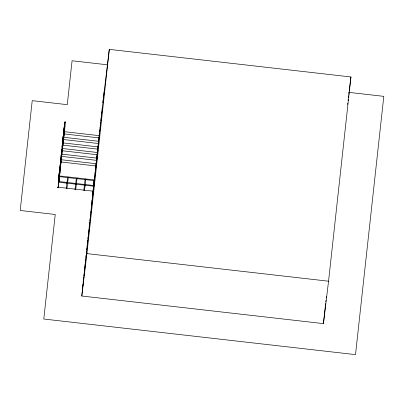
<?xml version="1.0" encoding="UTF-8"?>
<svg xmlns="http://www.w3.org/2000/svg" width="404" height="404" viewBox="0 0 404 404"><rect width="100%" height="100%" fill="white"/><g stroke="black" fill="none" stroke-linecap="round" stroke-linejoin="round"><path stroke-width="0.61" d="M59.358 176.457L59.181 175.917L94.632 179.957L94.556 180.654L59.161 176.614L59.262 176.003M62.029 148.99L60.464 160.358L60.782 160.676M61.812 149.202L62.024 149.495M63.292 135.683C63.872 136.739 64.231 134.886 63.292 135.683L62.004 147.046M58.56 182.174L58.63 181.568M59.242 175.937L59.206 176.205M94.556 180.654L94.632 179.962M58.353 182.032L64.095 127.795L64.443 127.588M60.454 162.539L58.853 176.205C60.226 177.063 58.595 175.27 59.115 176.523M63.221 142.4L62.958 142.769L62.554 142.521L64.766 122.165L65.231 121.968L64.792 122.311M58.045 187.501L58.247 185.633M58.383 184.386L58.59 182.517M58.797 180.649L58.934 179.401M59.615 173.17L59.752 171.922M60.024 169.433L60.161 168.185M60.363 166.317L60.57 164.448M61.236 158.595L61.358 157.469M61.999 151.864L62.12 150.737L97.167 154.737L104.161 91.779M62.64 146.253L62.393 148.505L97.435 152.505M63.216 141.208L63.403 139.516L98.445 143.521M57.565 187.254L57.651 187.638L58.181 187.532L59.418 176.366M59.62 174.089L59.883 172.114M60.019 170.887L60.287 168.433M60.403 167.271L60.691 164.751M60.822 163.529L61.09 161.075M61.226 159.848L61.494 157.388M61.63 156.161L61.898 153.702L61.519 153.924M62.034 152.475L62.302 150.02M62.438 148.793L62.706 146.334M62.842 145.107L63.11 142.652M63.246 141.425L63.514 138.971M63.65 137.744L63.918 135.037M64.044 133.562L64.312 131.679L99.354 135.678M58.868 181.921L65.468 122.281L65.236 122.028M82.36 289.441L82.497 288.193M82.699 286.325L82.906 284.451M83.108 282.578L83.315 280.709M83.451 279.462L83.658 277.588M83.86 275.715L84.067 273.846M84.204 272.599L85.3 262.615M85.436 261.368L85.709 258.868M85.845 257.621L86.118 255.126M86.254 253.879L86.527 251.384M86.663 250.137L86.936 247.642M87.072 246.389L87.35 243.895M87.486 242.647L87.759 240.153M87.895 238.905L88.168 236.411M88.304 235.163L88.92 229.548M89.057 228.295L89.329 225.801M89.466 224.553L89.739 222.059M89.875 220.811L90.148 218.317M90.284 217.069L90.562 214.569M90.698 213.322L90.971 210.827M91.107 209.58L91.38 207.085M91.516 205.838L91.789 203.358M91.92 202.131L92.193 199.677M92.395 197.834L92.496 196.889M92.698 195.056L92.965 192.607M93.097 191.385L93.369 188.941M93.501 187.719L93.703 185.885M93.905 184.047L94.102 182.214M94.304 180.381L96.091 164.075M96.228 162.822L99.455 133.371M99.591 132.118L99.864 129.608M100.005 128.356L100.278 125.851M100.414 124.599L100.692 122.089M100.828 120.836L101.444 115.196M101.581 113.943L101.858 111.438M101.995 110.186L102.202 108.302M60.979 160.837L60.842 161.953L95.884 165.958L97.167 154.737M102.838 102.737L109.297 49.374L350.93 76.967L328.558 281.204L323.427 323.609L81.79 296.016L93.273 191.198M81.79 296.016L86.926 253.611L109.297 49.374M323.427 323.609L325.281 306.697M325.417 305.444L325.624 303.561M325.831 301.682L325.967 300.43M326.24 297.925L326.376 296.672M59.61 175.169L60.292 169.518L59.928 169.236L59.6 169.438L58.353 180.861M59.6 169.438L59.863 169.776L60.287 169.589M58.782 180.911L58.752 180.436M62.817 140.355L64.792 122.104M64.388 128.305L64.443 127.861M62.832 144.571L63.034 142.895L98.076 146.899M63.246 140.375L64.731 128.967L64.246 128.73L64.054 129.078M61.615 155.227L61.751 154.111L96.793 158.116M58.934 180.745L59.555 176.285L59.136 176.038M68.286 177.528L66.963 188.466L66.584 188.693L66.261 188.385L67.584 177.447M76.371 184.108L75.725 189.466L75.341 189.698L75.023 189.385L76.346 178.447M76.427 183.663L77.048 178.528M85.805 179.528L84.481 190.466L84.103 190.698L83.785 190.385L85.108 179.447M93.243 185.582L93.864 180.447M93.072 189.915L93.223 188.678M93.45 186.815L93.597 185.577M93.824 183.719L94.046 181.856M95.041 173.654L97.879 150.217L92.718 195.036M91.652 204.591L94.364 180.017M347.612 104.404L347.758 103.156M348.061 100.662L348.213 99.414M348.44 97.546L348.667 95.672M348.819 94.425L349.117 91.93M349.268 90.688L350.93 76.967M58.176 181.825L58.878 181.866M65.418 122.356L65.322 122.033M75.023 189.385L75.402 189.158L75.725 189.466M85.835 179.305L85.138 179.295L85.8 179.164M62.554 142.445L62.847 142.223M65.251 122.478L65.463 122.2M64.726 129.043L64.428 129.26M60.464 160.358L60.767 160.136M68.291 177.376L67.614 177.295L68.281 177.164M62.438 149.429L62.443 149.096M61.196 155.782L61.221 156.217M61.65 156.222L61.62 155.787M60.832 163.009L60.802 162.509M59.181 173.664L59.211 174.169M92.743 191.173C91.971 191.698 93.738 191.9 93.097 191.213M63.63 133.123L63.63 133.628M62.418 147.162L62.433 146.657M59.024 176.023L58.903 176.386M60.009 166.892L59.721 167.125L59.954 167.413M61.58 153.384L61.201 153.611L61.514 153.924M107.757 64.837L72.079 60.762L67.271 104.661L32.229 100.662L20.2 210.479L55.242 214.479L43.789 319.029L355.51 354.626L383.8 96.359L348.748 92.354M99.086 137.91L64.044 133.911L64.786 127.891L64.095 127.795M63.67 137.284L98.712 141.289M62.761 145.127L97.803 149.132M61.484 156.343L96.526 160.348M61.11 159.721L96.157 163.726M58.812 181.522L84.603 184.471M85.098 184.527L93.359 185.471M58.737 182.224L93.279 186.168M58.232 187.193L83.537 190.087M84.163 190.158L92.925 191.158M86.926 253.611L328.558 281.204M65.443 122.266L64.766 122.17M84.254 190.178L84.481 190.466M57.969 187.173L58.201 187.466M63.241 139.941L63.377 140.198M93.925 180.366L94.592 180.234M76.992 178.103L76.871 178.518L76.376 178.295M93.88 186.214L93.96 185.542L93.88 186.214"/></g></svg>
